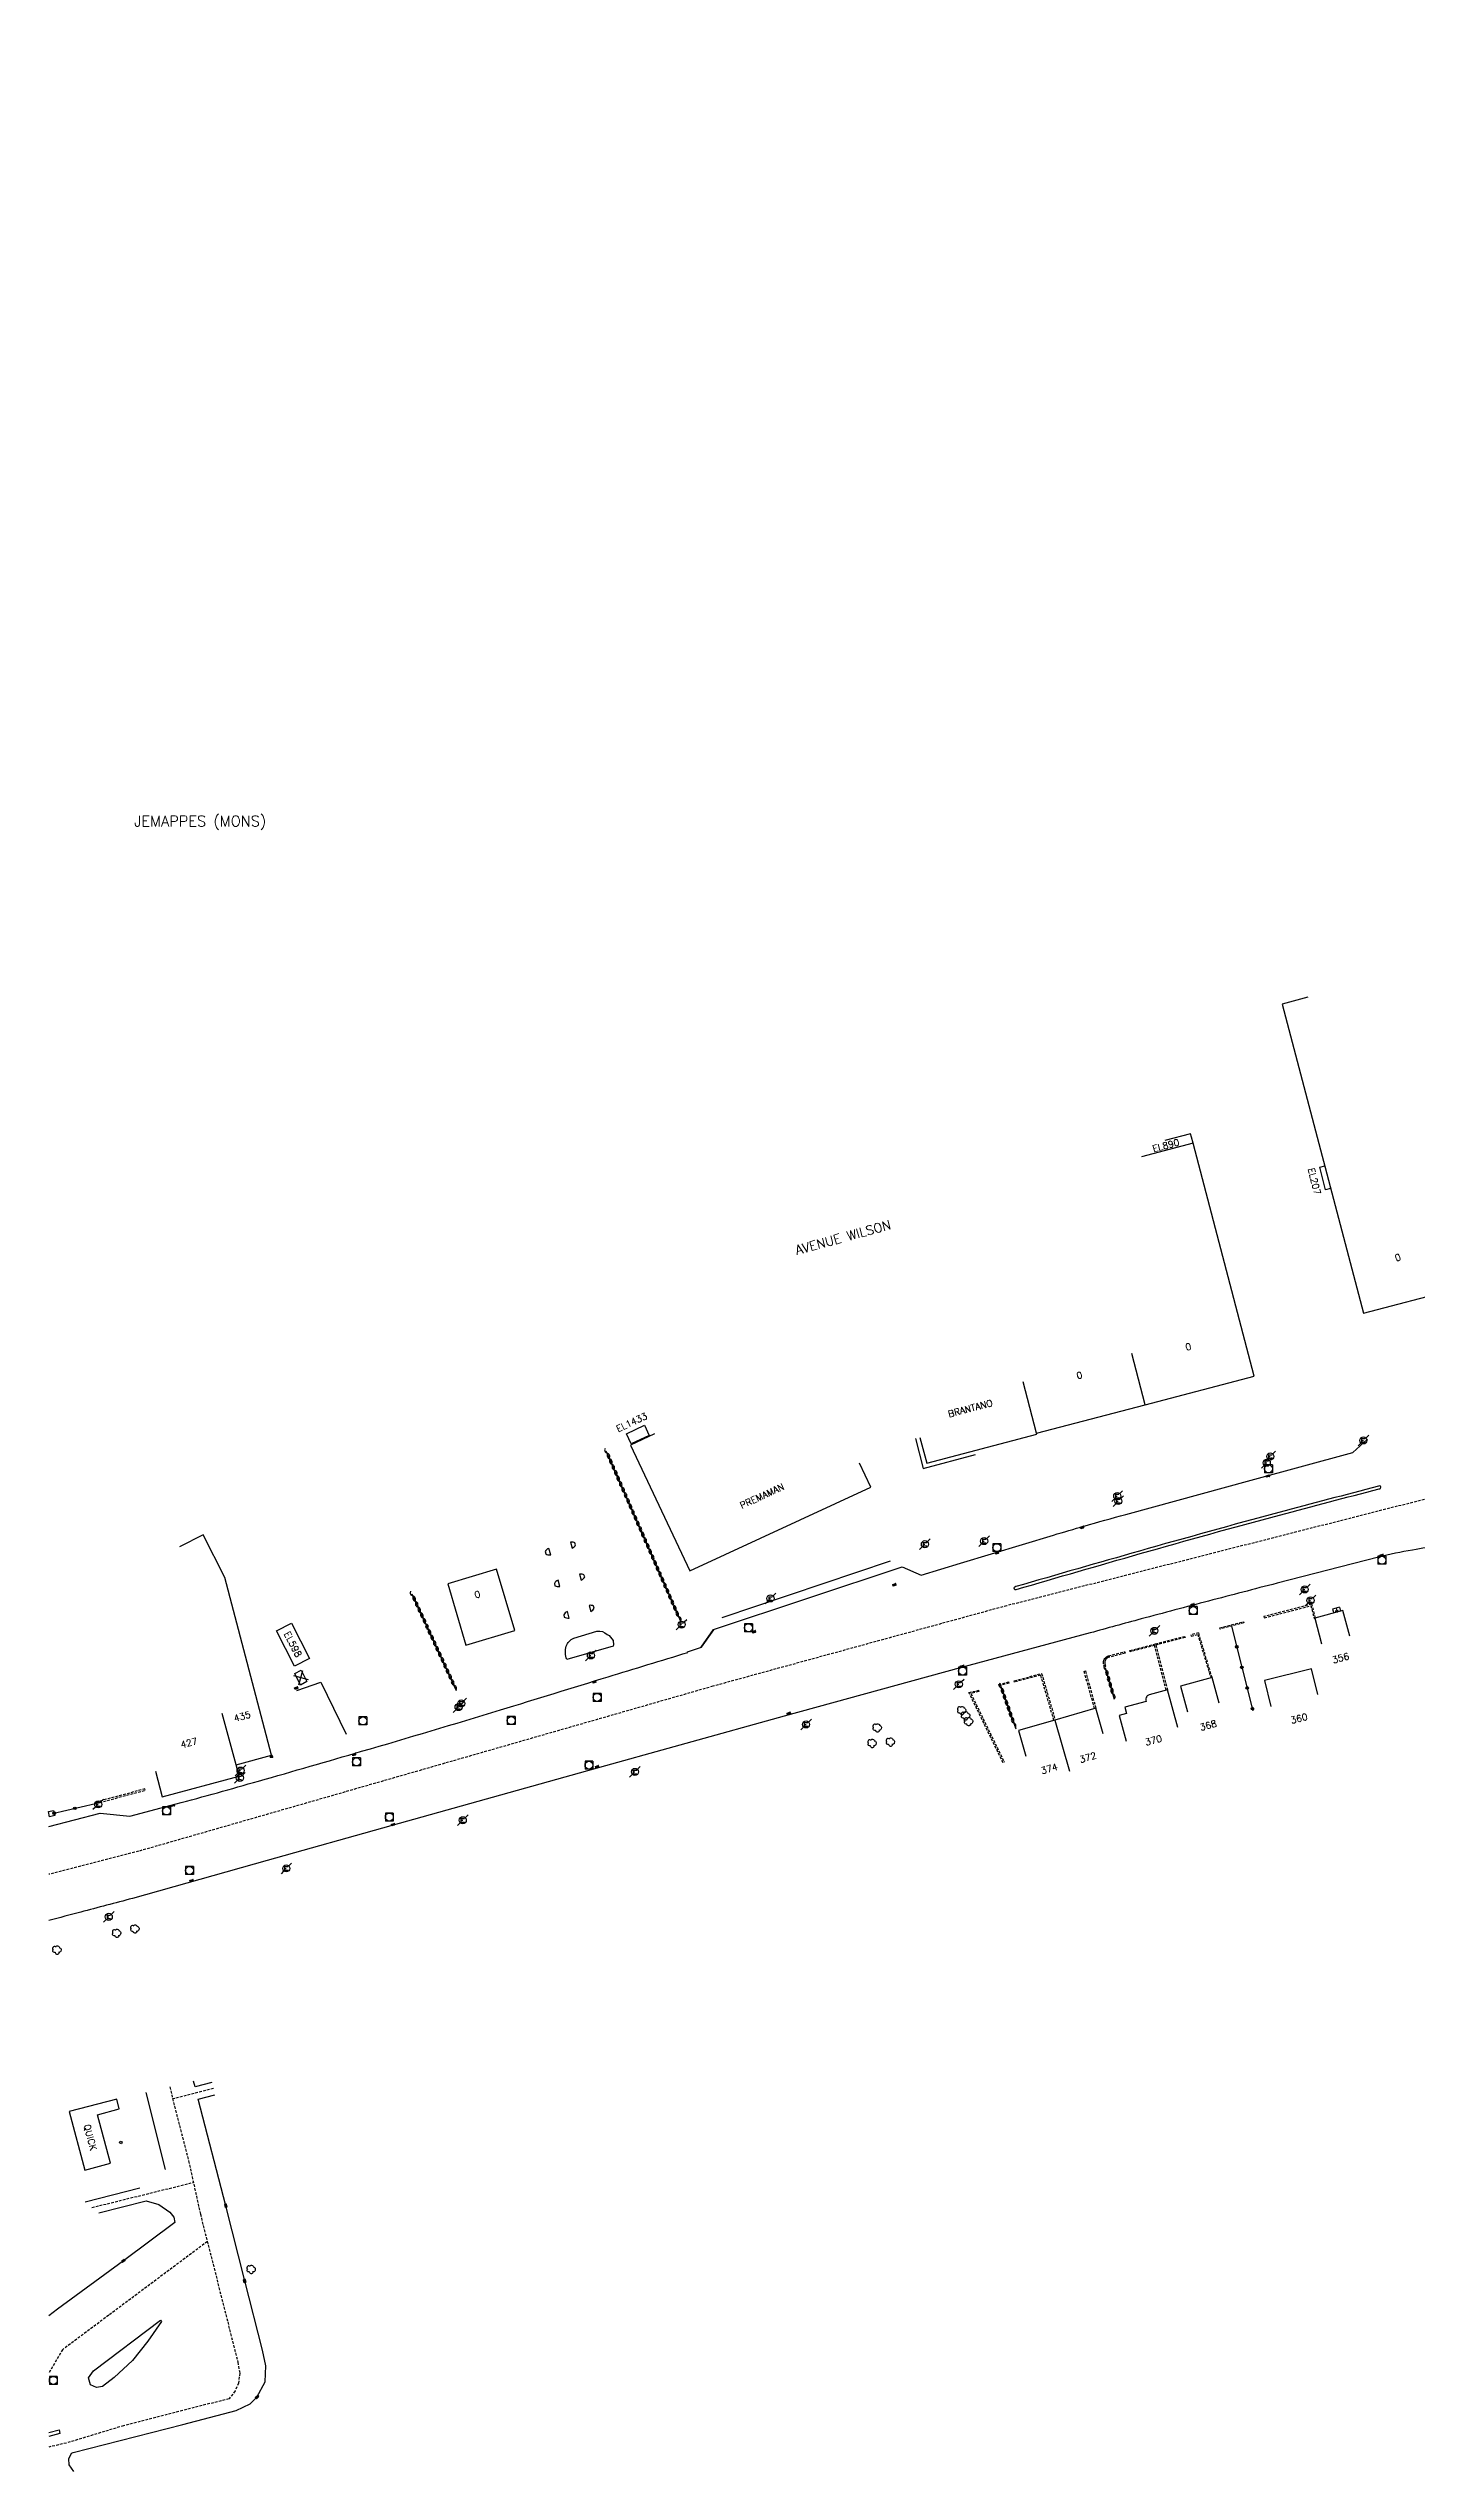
# Model space of a CAD drawing. Header units: millimetres. Extents: x 117000 to 118001, y 126000 to 126987.
# Drawn here: x 116999.9 to 117257.5, y 126425.7 to 126881.3 of the extents above; entities that cross this region are included whole.
import ezdxf
from ezdxf.enums import TextEntityAlignment as Align

# ---------------------------------------------------------------- set-up
doc = ezdxf.new("R2010")
doc.units = ezdxf.units.MM
doc.linetypes.add('DASHED', pattern=[0.75, 0.5, -0.25])
doc.layers.get('0').update_dxf_attribs({"linetype": 'CONTINUOUS'})
for name, color, linetype in [('w0001', 6, 'DASHED'), ('w0008', 7, 'CONTINUOUS'), ('w0100', 7, 'CONTINUOUS'), ('w0112', 1, 'DASHED'), ('w0300', 7, 'CONTINUOUS'), ('W0310', 3, 'CONTINUOUS'), ('w0322', 7, 'CONTINUOUS'), ('W0334', 7, 'CONTINUOUS'), ('w0400', 7, 'CONTINUOUS'), ('w0420', 7, 'CONTINUOUS'), ('W0471', 7, 'CONTINUOUS'), ('W0851', 7, 'CONTINUOUS'), ('w0980', 7, 'CONTINUOUS'), ('W0984', 7, 'CONTINUOUS'), ('w0989', 7, 'CONTINUOUS'), ('w0991', 7, 'CONTINUOUS'), ('w1102', 7, 'CONTINUOUS')]:
    doc.layers.add(name, color=color, linetype=linetype)
doc.styles.get("Standard").update_dxf_attribs({"font": 'romans.shx', "width": 0.85})

# ---------------------------------------------------------------- blocks, each defined once
blk = doc.blocks.new('T400')
for p, q in [((-0.15, 0.3), (0.15, 0.3)), ((-0.15, -0.25), (-0.15, 0.3)), ((-0.15, 0.15), (0.15, 0.15)), ((-0.15, 0), (0.15, 0)), ((0.15, 0.3), (0.15, -0.25)), ((-0.15, -0.15), (0.15, -0.15)), ((-0.15, -0.25), (-0.15, -0.3)), ((-0.15, -0.3), (0.15, -0.3)), ((0.15, -0.3), (0.15, -0.25))]:
    blk.add_line(p, q)
blk = doc.blocks.new('T300')
for p, q in [((-0.8, 0.51), (-0.86, 0.34)), ((-0.86, 0.34), (-0.86, 0.17)), ((-0.86, 0.17), (-0.74, 0.06)), ((-0.69, 0.63), (-0.8, 0.51)), ((-0.8, -0.06), (-0.74, 0.06)), ((-0.74, 0.06), (-0.69, 0.11)), ((-0.57, 0.69), (-0.69, 0.63)), ((-0.46, 0.69), (-0.57, 0.69)), ((-0.29, 0.63), (-0.46, 0.69)), ((-0.29, 0.63), (-0.17, 0.74)), ((-0.23, 0.57), (-0.29, 0.63)), ((-0.17, 0.74), (-0.06, 0.8)), ((-0.06, 0.8), (0.06, 0.8)), ((0.06, 0.8), (0.23, 0.74)), ((0.23, 0.74), (0.34, 0.63)), ((0.34, 0.63), (0.4, 0.51)), ((0.46, 0.46), (0.34, 0.46)), ((0.4, 0.51), (0.4, 0.46)), ((0.57, 0.4), (0.46, 0.46)), ((0.57, 0.4), (0.69, 0.29)), ((0.69, 0.29), (0.74, 0.17)), ((0.74, 0.06), (0.69, -0.17)), ((0.74, 0.17), (0.74, 0.06)), ((-0.8, -0.17), (-0.8, -0.06)), ((-0.8, -0.23), (-0.8, -0.17)), ((-0.74, -0.34), (-0.8, -0.23)), ((-0.69, -0.4), (-0.74, -0.34)), ((-0.51, -0.46), (-0.69, -0.4)), ((-0.4, -0.46), (-0.51, -0.46)), ((-0.4, -0.46), (-0.34, -0.46)), ((-0.34, -0.46), (-0.34, -0.4)), ((-0.34, -0.51), (-0.34, -0.46)), ((-0.29, -0.63), (-0.34, -0.51)), ((-0.17, -0.74), (-0.29, -0.63)), ((-0.06, -0.8), (-0.17, -0.74)), ((0.06, -0.8), (-0.06, -0.8)), ((0.17, -0.74), (0.06, -0.8)), ((0.23, -0.69), (0.17, -0.74)), ((0.29, -0.46), (0.23, -0.46)), ((0.29, -0.63), (0.23, -0.69)), ((0.46, -0.4), (0.29, -0.46)), ((0.34, -0.51), (0.29, -0.63)), ((0.34, -0.51), (0.34, -0.46)), ((0.57, -0.34), (0.46, -0.4)), ((0.63, -0.29), (0.57, -0.34)), ((0.69, -0.17), (0.63, -0.29))]:
    blk.add_line(p, q)
blk = doc.blocks.new('T420')
for p, q in [((0.75, 0.75), (-0.75, 0.75)), ((-0.75, 0.75), (-0.75, -0.75)), ((0.75, 0.75), (0.75, -0.75)), ((0.75, -0.75), (-0.75, -0.75))]:
    blk.add_line(p, q)
blk.add_ellipse((0, 0), major_axis=(-0.53, 0.53), ratio=1, start_param=3.926991, end_param=10.210176)
blk = doc.blocks.new('T471')
for p, q in [((-0.333334, 0.333334), (-0.333334, -0.333334)), ((-0.333334, 0.333334), (0.333334, 0.333334)), ((-0.333334, 0), (0, 0)), ((0.500001, 0.500001), (1.000002, 1.000002)), ((-0.500001, -0.500001), (-1.000002, -1.000002)), ((-0.333334, -0.333334), (0.333334, -0.333334))]:
    blk.add_line(p, q)
blk.add_ellipse((0, 0), major_axis=(0.471405, 0.471405), ratio=1, start_param=5.4977871438, end_param=11.780972451)
blk = doc.blocks.new('T851')
for p, q in [((-0.25, -0.15), (0, 0.32)), ((0, 0.32), (0.25, -0.15)), ((-0.25, -0.15), (0.25, -0.15))]:
    blk.add_line(p, q)
for major_axis in [(-0.106, 0.106), (-0.0354, 0.0354), (-0.0236, 0.0236)]:
    blk.add_ellipse((0, 0), major_axis=major_axis, ratio=1, start_param=3.926991, end_param=10.210176)
blk = doc.blocks.new('t112o')
at = {"color": 0, "linetype": 'Continuous'}
for p, q in [((-0.5, 0.5), (0.5, 0.5)), ((-0.5, -0.5), (-0.5, 0.5)), ((0.5, 0.5), (0.5, -0.5)), ((0.5, -0.5), (-0.5, -0.5))]:
    blk.add_line(p, q, dxfattribs=at)
blk = doc.blocks.new('t322o')
at = {"color": 0, "linetype": 'Continuous'}
for radius in [0.25, 0.15]:
    blk.add_circle((0, 0), radius, dxfattribs=at)
blk = doc.blocks.new('t310o')
at = {"color": 0, "linetype": 'Continuous'}
for centre, start, end in [((-0.5, 0.38), 216.8699, 323.1304), ((0.5, -0.37), 36.8699, 143.1303)]:
    blk.add_arc(centre, 0.625, start, end, dxfattribs=at)
blk = doc.blocks.new('t991o')
at = {"color": 0, "linetype": 'Continuous'}
for p, q in [((-1, 1), (1, -1)), ((-1, -1), (1, 1))]:
    blk.add_line(p, q, dxfattribs=at)

msp = doc.modelspace()

# ---------------------------------------------------------------- linework, layer by layer
at = {"layer": 'w0001'}
for p, q in [((117030.96, 126497.68), (117023.33, 126495.74)), ((117008.12, 126475.31), (117027.21, 126480.04))]:
    msp.add_line(p, q, dxfattribs=at)
for points in [[(118000, 126881.32), (117965.59, 126867.49), (117863.01, 126824.91), (117725.69, 126766.62), (117667.64, 126741.89), (117646.94, 126733.31), (117630.79, 126726.75), (117614.13, 126720.7), (117594.69, 126714.14), (117572.48, 126706.82), (117544.21, 126698.24), (117517.7, 126690.42), (117461.67, 126672.25), (117445.51, 126667.45), (117404.37, 126655.6), (117369.78, 126646.51), (117354.39, 126641.46), (117340, 126636.42), (117292.04, 126623.8), (117278.41, 126613.46), (117180.22, 126588.48), (117124.94, 126573.34), (117016.9, 126542.3), (117000, 126537.97)], [(117022.75, 126497.98), (117026.31, 126484.08), (117028.52, 126474.09), (117033.66, 126453.8), (117035.56, 126446.23), (117035.93, 126444.19), (117035.68, 126442.29), (117035.06, 126440.82), (117033.92, 126439.36), (117014.09, 126434.28), (117003.33, 126431.03), (117000, 126430.27)], [(117029.84, 126468.91), (117011.28, 126455.05), (117002.6, 126448.58), (117000, 126444.16)]]:
    msp.add_lwpolyline(points, dxfattribs=at)
at = {"layer": 'w0008'}
for p, q in [((117018.24, 126496.96), (117021.92, 126482.47)), ((117017.13, 126478.95), (117006.82, 126476.29))]:
    msp.add_line(p, q, dxfattribs=at)
at = {"layer": 'w0008', "flags": 128}
for points in [[(117122.76, 126580.69), (117125.07, 126584), (117160.56, 126595.8), (117164.11, 126594.23), (117171.53, 126596.48), (117188.99, 126601.75, -0.0029), (117194.81, 126603.47, -0.0031), (117202.6, 126605.65), (117226.17, 126612.11), (117245.33, 126617.28), (117248.08, 126619.77)], [(117286.79, 126571.42), (117286.56, 126572.02), (117288.07, 126573.33, 0.0049), (117282.04, 126583.78, 0.0196), (117277.7, 126590.59, 0.0559), (117273.69, 126595.29, 0.0751), (117269.52, 126598.06, 0.0597), (117261.76, 126599.6, 0.0376), (117256.57, 126598.94, 0.0184), (117250.13, 126597.61), (117231.07, 126592.71, 0.0014), (117218.19, 126589.35, 0.0015), (117205.48, 126585.99, 0.0014), (117195.92, 126583.37), (117171.48, 126576.8), (117138.35, 126567.7), (117101.36, 126557.44), (117064.35, 126547.08), (117041.09, 126540.57), (117015.74, 126533.43, 0.0006), (117006.01, 126530.87, -0.001152), (117000, 126529.28)], [(117000, 126546.99), (117009.65, 126549.48), (117015.25, 126548.89), (117023.95, 126551.2, 0.0043), (117039.47, 126555.51, 0.0018), (117058.86, 126561.1, 0.0028), (117084.99, 126568.89, 0.0006), (117105.21, 126575.11, -0.0005), (117120.2, 126579.69), (117120.17, 126579.8), (117122.81, 126580.66), (117125.11, 126583.94)]]:
    msp.add_lwpolyline(points, format="xyb", dxfattribs=at)
msp.add_lwpolyline([(117250.14, 126610.94, 0.001877), (117231.41, 126606.02, 0.0038), (117205.21, 126598.76, 0.001189), (117181.92, 126592.07, 0.2521), (117181.56, 126591.83, 0.2828), (117181.71, 126591.53, 0.1661), (117181.96, 126591.52, -0.0015), (117205.34, 126598.28, -0.004), (117231.55, 126605.53, -0.0017), (117250.29, 126610.45, 0.181), (117250.54, 126610.55, 0.3279), (117250.5, 126610.97, 0.2306)], format="xyb", close=True, dxfattribs=at)
at = {"layer": 'w0008'}
for points in [[(117030.66, 126498.84), (117027.52, 126498.04), (117027.24, 126499.09)], [(117004.74, 126425.67), (117003.81, 126426.92), (117003.75, 126428.08), (117004.26, 126429.09), (117004.56, 126429.26), (117025.2, 126434.52), (117034.06, 126436.8), (117035.28, 126437.12), (117037.92, 126438.42), (117039.17, 126439.67), (117040.72, 126442.54), (117040.85, 126445.54), (117040.22, 126448.5), (117036.86, 126461.5), (117033.31, 126475.65), (117028.1, 126495.72), (117031.27, 126496.51)], [(117009.43, 126474.33), (117018.35, 126476.58), (117020.71, 126475.88), (117022.77, 126474.43), (117023.51, 126473.5), (117023.74, 126472.52), (117014.05, 126465.31), (117001.64, 126456.19), (117000, 126454.93)], [(117008.42, 126444.59), (117020.99, 126454.12), (117021.22, 126453.91), (117018.66, 126450.18), (117015.75, 126446.57), (117012.29, 126443.35), (117010.14, 126441.65), (117008.99, 126441.45), (117007.86, 126441.98), (117007.5, 126443.27), (117008.43, 126444.59)], [(117000, 126432.98), (117001.93, 126433.49), (117002.1, 126432.81), (117000, 126432.24)]]:
    msp.add_lwpolyline(points, dxfattribs=at)
at = {"layer": 'w0100'}
for p, q in [((117238.16, 126586.13), (117239.46, 126581.3)), ((117241.53, 126587.86), (117241.74, 126587.1)), ((117242.8, 126588.18), (117243, 126587.44)), ((117201.38, 126567.82), (117202.67, 126562.99))]:
    msp.add_line(p, q, dxfattribs=at)
at = {"layer": 'w0100', "flags": 128}
for points in [[(117236.88, 126702.89), (117232.04, 126701.61), (117247.36, 126643.48), (117264.55, 126648.01), (117281.17, 126652.39), (117283.68, 126642.78), (117299.16, 126646.85), (117326.32, 126653.89), (117325.07, 126658.73)], [(117163.89, 126620.14), (117165.16, 126615.3), (117185.87, 126620.74), (117185.83, 126620.9), (117206.28, 126626.25), (117226.78, 126631.67), (117215.27, 126675.44), (117214.95, 126676.62), (117214.8, 126677.24), (117209.97, 126675.95)], [(117113.98, 126620.8), (117109.46, 126618.67), (117120.63, 126595.02), (117154.62, 126610.76), (117152.52, 126615.3)], [(117020.06, 126557.36), (117021.35, 126552.53), (117035.84, 126556.42), (117035.24, 126558.56), (117041.93, 126560.35), (117033.11, 126593.76), (117029.04, 126601.79), (117024.58, 126599.54)], [(117244.77, 126582.73), (117243.46, 126587.56), (117238.16, 126586.13)], [(117242.8, 126588.18), (117241.53, 126587.86)], [(117238.75, 126571.79), (117237.52, 126576.64), (117228.7, 126574.4), (117229.93, 126569.55)], [(117220.16, 126570.15), (117218.84, 126574.97), (117212.91, 126573.36), (117214.23, 126568.53)], [(117198.37, 126564.42), (117196.98, 126569.22), (117189.25, 126566.99), (117182.41, 126564.99), (117183.8, 126560.19)]]:
    msp.add_lwpolyline(points, dxfattribs=at)
for points in [[(117240.04, 126671.2), (117241.13, 126666.94), (117240.18, 126666.7), (117239.09, 126670.96)], [(117109.56, 126618.92), (117108.67, 126620.83), (117112.09, 126622.42), (117112.98, 126620.51)]]:
    msp.add_lwpolyline(points, close=True, dxfattribs=at)
at = {"layer": 'w0100'}
for points in [[(117084.26, 126595.35), (117075.05, 126592.62), (117078.45, 126581.09), (117087.65, 126583.82)], [(117045.68, 126585.18), (117049.07, 126578.58), (117046.25, 126577.14), (117042.86, 126583.74)], [(117047.51, 126576.38), (117048.52, 126574.22), (117047.33, 126573.57), (117046.32, 126575.73)]]:
    msp.add_lwpolyline(points, close=True, dxfattribs=at)
for points in [[(117242.17, 126588.02), (117242.37, 126587.27), (117242.57, 126587.61), (117242.02, 126587.47), (117242.37, 126587.27)], [(117006.8, 126482.34), (117011.63, 126483.63), (117009.19, 126492.77), (117013.27, 126493.88), (117012.81, 126495.67), (117003.86, 126493.35), (117006.8, 126482.34)]]:
    msp.add_lwpolyline(points, dxfattribs=at)
msp.add_lwpolyline([(117212.42, 126565.6), (117210.47, 126572.67), (117207.03, 126571.73, 0.1469), (117206.55, 126571.42, 0.206972), (117206.42, 126570.45), (117202.45, 126569.39), (117202.77, 126568.19), (117201.38, 126567.82)], format="xyb", dxfattribs=at)
at = {"layer": 'w0112'}
for p, q in [((117013.67, 126487.31), (117013.29, 126487.45)), ((117013.8, 126487.69), (117013.67, 126487.31))]:
    msp.add_line(p, q, dxfattribs=at)
for points in [[(117220.3, 126584.33), (117224.75, 126585.48), (117224.81, 126585.24), (117220.36, 126584.09)], [(117202.5, 126579.59), (117199.45, 126578.8), (117199.28, 126578.74), (117199.13, 126578.65), (117199, 126578.54), (117198.88, 126578.4), (117198.79, 126578.24), (117198.73, 126578.12), (117198.7, 126577.99), (117198.68, 126577.86), (117198.68, 126577.73), (117198.7, 126577.6), (117198.85, 126576.97), (117198.61, 126576.91), (117198.45, 126577.55), (117198.43, 126577.71), (117198.43, 126577.88), (117198.45, 126578.04), (117198.5, 126578.2), (117198.56, 126578.36), (117198.68, 126578.55), (117198.82, 126578.71), (117198.99, 126578.86), (117199.17, 126578.97), (117199.37, 126579.04), (117202.44, 126579.83)], [(117178.71, 126573.67), (117180.58, 126574.18), (117180.64, 126573.93), (117178.77, 126573.43)], [(117008.86, 126551.28), (117018.16, 126553.79), (117018.1, 126554.04), (117008.79, 126551.52)]]:
    msp.add_lwpolyline(points, close=True, dxfattribs=at)
for points in [[(117238.3, 126586.17), (117237.6, 126588.8), (117228.6, 126586.47), (117228.67, 126586.22), (117237.42, 126588.49), (117238.06, 126586.1), (117238.16, 126586.13)], [(117210.23, 126572.61), (117208.01, 126581.01), (117203.45, 126579.81), (117203.39, 126580.06), (117208.19, 126581.32), (117213.7, 126582.72), (117213.77, 126582.48), (117208.26, 126581.08), (117208.26, 126581.08), (117210.47, 126572.67)], [(117218.84, 126574.97), (117216.32, 126583.39), (117214.85, 126583.02), (117214.91, 126582.78), (117216.15, 126583.08), (117218.6, 126574.91)], [(117196.74, 126569.15), (117194.77, 126576.14), (117195.01, 126576.21), (117196.98, 126569.22)], [(117179.53, 126558.94), (117173.11, 126572.15), (117174.9, 126572.57), (117174.96, 126572.33), (117173.47, 126571.97), (117179.76, 126559.05)], [(117189.09, 126566.94), (117186.61, 126575.43), (117181.7, 126574.12), (117181.63, 126574.36), (117186.78, 126575.74), (117189.33, 126567.01)], [(117013.29, 126487.45), (117013.43, 126487.82), (117013.8, 126487.69)]]:
    msp.add_lwpolyline(points, dxfattribs=at)
at = {"layer": 'W0310', "flags": 128}
for points in [[(117118.94, 126585.41), (117104.89, 126617.55)], [(117076.72, 126572.5), (117068.35, 126590.65)], [(117200.52, 126570.83), (117198.8, 126576.74)], [(117179.03, 126573.51), (117181.9, 126565.35)]]:
    msp.add_lwpolyline(points, dxfattribs=at)
at = {"layer": 'w0322'}
msp.add_line((117222.5, 126584.64), (117226.54, 126568.69), dxfattribs=at)
at = {"layer": 'w0322', "flags": 128}
msp.add_lwpolyline([(117000.72, 126549.41), (117008.81, 126551.28)], dxfattribs=at)
at = {"layer": 'W0334', "flags": 128}
for points in [[(117163.03, 126619.91), (117164.51, 126614.28), (117174.33, 126616.9)], [(117126.69, 126586.29), (117158.36, 126596.91)], [(117046.66, 126572.54), (117051.21, 126574.12), (117055.93, 126564.33)]]:
    msp.add_lwpolyline(points, dxfattribs=at)
for points in [[(117094.07, 126599.26, 0.0756), (117093.65, 126599.02, 0.0719), (117093.39, 126598.65), (117093.48, 126598.21, 0.0525), (117093.9, 126598.07, 0.062), (117094.42, 126598.06)], [(117098.46, 126599.31, 0.0726), (117098.85, 126599.53, 0.0786), (117099.12, 126599.92), (117098.97, 126600.31, 0.0717), (117098.64, 126600.45, 0.0956), (117098.15, 126600.41)], [(117100.18, 126593.29, 0.0726), (117100.56, 126593.52, 0.0786), (117100.84, 126593.91), (117100.68, 126594.3, 0.0717), (117100.35, 126594.44, 0.0956), (117099.86, 126594.4)], [(117095.81, 126593.3, 0.0756), (117095.4, 126593.05, 0.0719), (117095.13, 126592.69), (117095.23, 126592.25, 0.0525), (117095.64, 126592.11, 0.062), (117096.16, 126592.1)], [(117097.56, 126587.37, 0.0756), (117097.15, 126587.12, 0.0719), (117096.88, 126586.76), (117096.97, 126586.32, 0.0525), (117097.39, 126586.18, 0.062), (117097.91, 126586.17)], [(117101.96, 126587.41, 0.0726), (117102.34, 126587.63, 0.0786), (117102.62, 126588.02), (117102.47, 126588.41, 0.0717), (117102.13, 126588.55, 0.0956), (117101.64, 126588.52)], [(117097.43, 126578.36, -0.1371), (117097.34, 126580.87, -0.2276), (117098.77, 126582.37), (117103.13, 126583.71, -0.2247), (117105.06, 126583.09, -0.163), (117106.15, 126581.91, -0.09), (117106.19, 126580.9)]]:
    msp.add_lwpolyline(points, format="xyb", close=True, dxfattribs=at)
at = {"layer": 'w1102'}
for p, q in [((117215.27, 126675.44), (117205.6, 126672.9)), ((117206.28, 126626.25), (117203.74, 126635.93)), ((117185.83, 126620.9), (117183.29, 126630.57)), ((117035.24, 126558.56), (117032.65, 126568.22)), ((117189.25, 126566.99), (117192.03, 126557.38))]:
    msp.add_line(p, q, dxfattribs=at)

# ---------------------------------------------------------------- block references
at = {"layer": 'w0112', "rotation": 193.3450473561601}
msp.add_blockref('t112o', (117000.54, 126549.39), dxfattribs=at)
at = {"layer": 'w0300'}
for p in [(117171.8, 126568.75), (117172.51, 126567.77), (117173.08, 126566.68), (117154.93, 126562.58), (117155.91, 126565.49), (117158.38, 126562.82), (117012.82, 126526.87), (117016.24, 126527.68), (117001.59, 126523.71), (117038.11, 126463.65)]:
    msp.add_blockref('T300', p, dxfattribs=at)
at = {"layer": 'W0310'}
for p, rotation in [((117105.06, 126617.16), 113.615348298899), ((117105.52, 126616.1), 113.615348298899), ((117105.98, 126615.05), 113.615348298899), ((117106.45, 126613.99), 113.615348298899), ((117106.91, 126612.93), 113.615348298899), ((117107.37, 126611.87), 113.615348298899), ((117107.83, 126610.81), 113.615348298899), ((117108.3, 126609.76), 113.615348298899), ((117108.76, 126608.7), 113.615348298899), ((117109.22, 126607.64), 113.615348298899), ((117109.68, 126606.58), 113.615348298899), ((117110.15, 126605.52), 113.615348298899), ((117110.61, 126604.46), 113.615348298899), ((117111.07, 126603.41), 113.615348298899), ((117111.54, 126602.35), 113.615348298899), ((117112, 126601.29), 113.615348298899), ((117112.46, 126600.23), 113.615348298899), ((117112.92, 126599.17), 113.615348298899), ((117113.39, 126598.11), 113.615348298899), ((117113.85, 126597.06), 113.615348298899), ((117114.31, 126596), 113.615348298899), ((117114.77, 126594.94), 113.615348298899), ((117115.24, 126593.88), 113.615348298899), ((117068.5, 126590.33), 114.7515654188196), ((117068.98, 126589.29), 114.7515654188196), ((117115.7, 126592.82), 113.615348298899), ((117116.16, 126591.76), 113.615348298899), ((117116.63, 126590.71), 113.615348298899), ((117117.09, 126589.65), 113.615348298899), ((117069.46, 126588.24), 114.7515654188196), ((117069.95, 126587.19), 114.7515654188196), ((117070.43, 126586.14), 114.7515654188196), ((117070.92, 126585.09), 114.7515654188196), ((117117.55, 126588.59), 113.615348298899), ((117118.01, 126587.53), 113.615348298899), ((117118.48, 126586.47), 113.615348298899), ((117071.4, 126584.04), 114.7515654188196), ((117071.88, 126582.99), 114.7515654188196), ((117072.37, 126581.94), 114.7515654188196), ((117072.85, 126580.89), 114.7515654188196), ((117073.33, 126579.85), 114.7515654188196), ((117073.82, 126578.8), 114.7515654188196), ((117074.3, 126577.75), 114.7515654188196), ((117074.78, 126576.7), 114.7515654188196), ((117075.27, 126575.65), 114.7515654188196), ((117198.9, 126576.38), 106.2805913356119), ((117199.23, 126575.27), 106.2805913356119), ((117075.75, 126574.6), 114.7515654188196), ((117076.23, 126573.55), 114.7515654188196), ((117179.22, 126572.98), 289.3207907487305), ((117179.6, 126571.89), 289.3207907487305), ((117179.98, 126570.8), 289.3207907487305), ((117199.55, 126574.16), 106.2805913356119), ((117199.87, 126573.05), 106.2805913356119), ((117200.2, 126571.94), 106.2805913356119), ((117180.37, 126569.71), 289.3207907487305), ((117180.75, 126568.62), 289.3207907487305), ((117181.13, 126567.53), 289.3207907487305), ((117181.51, 126566.44), 289.3207907487305)]:
    msp.add_blockref('t310o', p, dxfattribs=dict(at, rotation=rotation))
at = {"layer": 'w0322'}
for p, rotation in [((117223.48, 126580.76), 284.2422782743849), ((117224.46, 126576.89), 284.2422782743849), ((117225.45, 126573.01), 284.2422782743849), ((117226.43, 126569.13), 284.2422782743849), ((117001.01, 126549.48), 12.99715168061971), ((117004.91, 126550.38), 12.99715168061971)]:
    msp.add_blockref('t322o', p, dxfattribs=dict(at, rotation=rotation))
at = {"layer": 'w0400'}
for p, rotation in [((117229.36, 126612.86), 105.3105616260486), ((117194.39, 126603.2), 107.4049179059948), ((117178.41, 126598.41), 107.2712679162957), ((117250.78, 126597.97), 103.4336262982264), ((117159.1, 126592.42), 109.6313062443324), ((117215.23, 126588.68), 104.707697640505), ((117132.7, 126583.57), 108.0692751894267), ((117171.87, 126577.12), 105.8143587328096), ((117046.57, 126572.99), 108.9364044042594), ((117102.67, 126574.15), 106.5296482942107), ((117139.24, 126568.22), 106.2716613840265), ((117057.44, 126560.51), 106.5818444985733), ((117103.18, 126558.2), 106.8919881187008), ((117023.36, 126550.92), 105.2592453465223), ((117064.78, 126547.33), 106.8179027751207), ((117026.9, 126536.79), 107.2029031864329), ((117033.31, 126475.65), 194.0813461189289), ((117014.05, 126465.31), 306.6650980723502), ((117036.86, 126461.5), 194.4758859420149), ((117039.17, 126439.67), 135.1118750936675)]:
    msp.add_blockref('T400', p, dxfattribs=dict(at, rotation=rotation))
at = {"layer": 'w0420'}
for p in [(117229.46, 126614.22), (117178.36, 126599.4), (117250.81, 126597.03), (117215.31, 126587.56), (117131.63, 126584.33), (117171.92, 126576.2), (117103.14, 126571.24), (117059.11, 126566.81), (117087.01, 126566.89), (117057.89, 126559.11), (117101.63, 126558.5), (117022.17, 126549.89), (117064.07, 126548.73), (117026.48, 126538.69), (117000.86, 126442.8)]:
    msp.add_blockref('T420', p, dxfattribs=at)
at = {"layer": 'W0471'}
for p in [(117229.8, 126616.55), (117247.31, 126619.57), (117229.13, 126615.37), (117201, 126609.1), (117201.21, 126608.17), (117164.83, 126600.05), (117175.97, 126600.64), (117135.77, 126589.85), (117236.27, 126591.55), (117237.37, 126589.48), (117119.06, 126584.92), (117207.99, 126583.75), (117101.99, 126579.14), (117171.2, 126573.7), (117077.09, 126569.42), (117077.61, 126570.11), (117142.46, 126566.16), (117036.08, 126557.48), (117110.28, 126557.23), (117035.95, 126556.11), (117009.31, 126551.13), (117077.88, 126548.14), (117044.69, 126539.09), (117011.29, 126529.97)]:
    msp.add_blockref('T471', p, dxfattribs=at)
at = {"layer": 'W0851'}
msp.add_blockref('T851', (117041.88, 126560.13), dxfattribs=at)
at = {"layer": 'w0991', "rotation": 28.87639392652908}
msp.add_blockref('t991o', (117047.42, 126574.97), dxfattribs=at)

# ---------------------------------------------------------------- texts
at = {"layer": 'w0980'}
msp.add_text('JEMAPPES (MONS)', height=2, dxfattribs=at).set_placement((117028.49, 126735.88), align=Align.MIDDLE)
at = {"layer": 'W0984'}
for s, rotation, p in [('EL890', 14.7963, (117210.17, 126675.03)), ('EL207', 284.3762, (117238.1, 126668.29)), ('BRANTANO', 14.7236, (117173.37, 126625.58)), ('EL1433', 24.9927, (117109.66, 126622.97)), ('PREMAMAN', 24.85, (117134.18, 126609.12)), ('EL598', 297.1343, (117045.93, 126581.22)), ('QUICK', 284.9648, (117007.75, 126488.49))]:
    msp.add_text(s, height=1.25, rotation=rotation, dxfattribs=at).set_placement(p, align=Align.MIDDLE)
at = {"layer": 'w0989'}
msp.add_text('AVENUE WILSON', height=1.75, rotation=15.3164, dxfattribs=at).set_placement((117149.43, 126657.75), align=Align.MIDDLE)
at = {"layer": 'w0991'}
for s, rotation, p in [('0', 14.767, (117253.79, 126653.96)), ('0', 14.7963, (117214.36, 126637.18)), ('0', 14.6621, (117193.9, 126631.8)), ('0', 16.525, (117080.63, 126590.6)), ('356', 15.1034, (117243.03, 126578.64)), ('435', 14.9816, (117036.39, 126567.67)), ('360', 14.2423, (117235.2, 126567.28)), ('427', 15.0117, (117026.39, 126562.68)), ('370', 14.9715, (117207.82, 126563.17)), ('368', 15.2433, (117218.11, 126565.97)), ('374', 16.2815, (117188.21, 126557.83)), ('372', 16.1458, (117195.48, 126559.94))]:
    msp.add_text(s, height=1.25, rotation=rotation, dxfattribs=at).set_placement(p, align=Align.MIDDLE)

doc.saveas('drawing.dxf')
